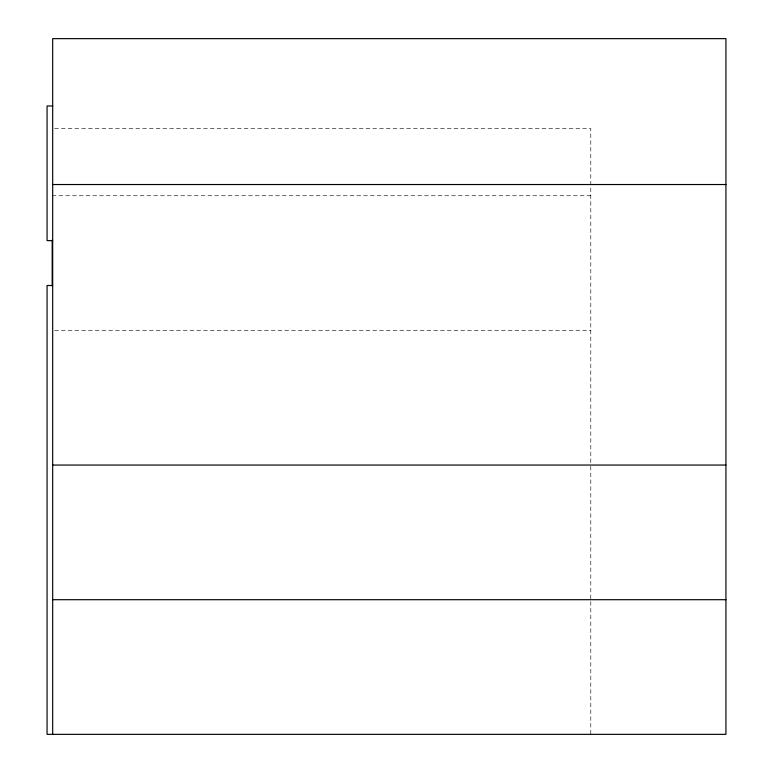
<?xml version="1.0" encoding="UTF-8"?>
<svg xmlns="http://www.w3.org/2000/svg" width="773" height="773" viewBox="0 0 773 773"><rect width="100%" height="100%" fill="white"/><g stroke="black" fill="none" stroke-linecap="round" stroke-linejoin="round"><path stroke-width="0.58" stroke-dasharray="3.87 2.9" d="M54.593 128.415L590.785 128.415L590.785 463.848M52.178 195.743L590.785 195.743M54.593 330.4L590.785 330.4M590.785 466.254L590.785 600.302M590.785 601.51L590.785 734.35"/><path stroke-width="1.16" d="M52.68 105.978L47.066 105.978L47.066 240.625L52.68 240.625M52.68 184.525L725.934 184.525M52.68 285.508L47.066 285.508L47.066 734.35L725.934 734.35L725.934 38.65L52.68 38.65L52.68 734.35M52.68 465.046L725.934 465.046M52.68 599.703L725.934 599.703M52.178 240.229L52.178 285.913"/></g></svg>
